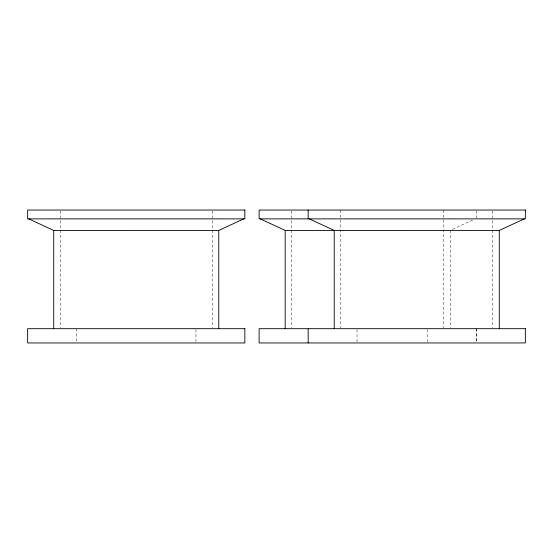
<?xml version="1.0" encoding="UTF-8"?>
<svg xmlns="http://www.w3.org/2000/svg" width="553" height="553" viewBox="0 0 553 553"><rect width="100%" height="100%" fill="white"/><g stroke="black" fill="none" stroke-linecap="round" stroke-linejoin="round"><path stroke-width="0.41" stroke-dasharray="2.77 2.07" d="M452.582 229.357L472.87 219.963M492.771 210.9L492.771 327.832M476.486 328.689L476.486 342.12M476.299 210.845L476.299 218.076M476.299 328.689L476.299 342.12M450.239 230.435L450.239 327.832M443.72 210.043L443.72 327.832M427.434 329.533L427.434 342.12M357.038 329.533L357.038 342.12M340.745 210.043L340.745 327.832M291.694 210.9L291.694 327.832M212.255 210.9L212.255 327.832M195.962 329.533L195.962 342.12M76.514 328.689L76.514 342.12M60.229 210.9L60.229 327.832"/><path stroke-width="0.83" d="M28.735 218.877L53.71 230.435L194.594 230.442L218.767 230.435L243.742 218.877M309.258 218.877L334.233 230.435L475.117 230.442L499.29 230.435L524.265 218.877M260.207 218.877L285.182 230.435L334.524 230.442M499.29 230.435L499.29 328.689M334.233 230.435L334.233 328.689M308.166 210.043L308.166 218.877M308.166 328.689L308.166 342.957M285.182 230.435L285.182 328.689M218.767 230.435L218.767 328.689M53.71 230.435L53.71 328.689M244.834 210.043L27.65 210.043L27.65 218.877L244.834 218.877L244.834 210.043M525.35 210.043L259.122 210.043L259.122 218.877L525.35 218.877L525.35 210.043M244.834 328.689L27.65 328.689L27.65 342.957L244.834 342.957L244.834 328.689M525.35 328.689L259.122 328.689L259.122 342.957L525.35 342.957L525.35 328.689"/></g></svg>
